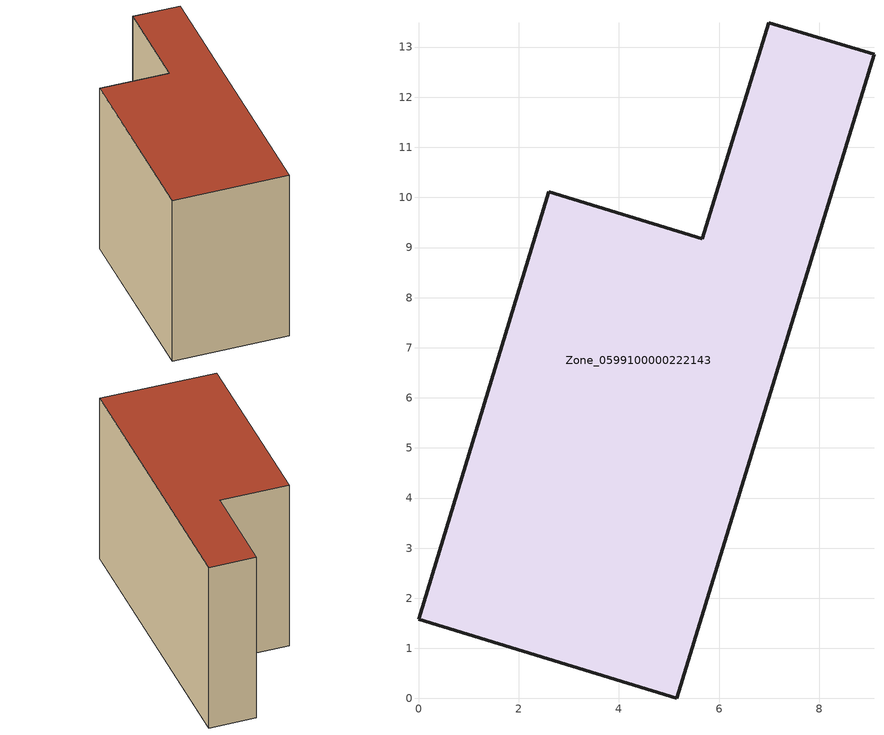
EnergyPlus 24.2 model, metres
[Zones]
Zone_0599100000222143
 floor ground (C_G): 0,1.58 2.6,10.11 5.66,9.17 6.99,13.49 9.09,12.86 5.15,0 z0
 wall outside (C_F): 2.6,10.11 0,1.58 5.15,0 9.09,12.86 6.99,13.49 5.66,9.17 2.6,10.11 z0:8.46
 roof outside (C_R): 9.09,12.86 6.99,13.49 5.66,9.17 2.6,10.11 0,1.58 5.15,0 z8.46
[BUILDING]
Pand.0599100000222143: North Axis=0; Terrain=City; Loads Convergence Tolerance Value=0.04; Temperature Convergence Tolerance Value=0.4; Solar Distribution=FullExterior; Maximum Number of Warmup Days=25; Minimum Number of Warmup Days=1
[Site:Location]
Rotterdam.The.Hague.AP_ZH_NLD Design_Conditions: Latitude=51.96; Longitude=4.45; Time Zone=1; Elevation=-4.5
[SITE:GROUNDTEMPERATURE:BUILDINGSURFACE]
18, 18, 18, 18, 18, 18, 18, 18, 18, 18, 18, 18
[MATERIAL] Thermal Absorptance=0.9; Solar Absorptance=0.7; Visible Absorptance=0.7
Name | Roughness | Thickness | Conductivity | Density | Specific Heat
G.TI.1975-1991 | MediumSmooth | 0.15 | 0.288461 | 540 | 1210
F.TI.1975-1991 | Rough | 0.3 | 0.230769 | 1920 | 840
R.TI.1975-1991 | MediumRough | 0.2 | 0.153846 | 1500 | 1000
[CONSTRUCTION]
C_G: G.TI.1975-1991
C_F: F.TI.1975-1991
C_R: R.TI.1975-1991
[ZONE]
Zone_0599100000222143: Type=1; Multiplier=1; Ceiling Height=Autocalculate; Volume=Autocalculate; Floor Area=autocalculate; Part of Total Floor Area=Yes
[ZONEINFILTRATION:DESIGNFLOWRATE]
Infil_Zone_0599100000222143: Zone or ZoneList or Space or SpaceList=Zone_0599100000222143; Schedule=AlwaysOn; Design Flow Rate Calculation Method=Flow/Area; Flow Rate per Floor Area=0.003; Constant Term Coefficient=1; Temperature Term Coefficient=0; Velocity Term Coefficient=0; Velocity Squared Term Coefficient=0
[HVACTEMPLATE:ZONE:IDEALLOADSAIRSYSTEM]
Zone_0599100000222143: Maximum Heating Supply Air Temperature=50; Minimum Cooling Supply Air Temperature=13; Maximum Heating Supply Air Humidity Ratio=0.0156; Minimum Cooling Supply Air Humidity Ratio=0.0077; Heating Limit=NoLimit; Cooling Limit=NoLimit; Dehumidification Control Type=ConstantSensibleHeatRatio; Cooling Sensible Heat Ratio=0.7; Dehumidification Setpoint=60; Humidification Control Type=None; Humidification Setpoint=30; Outdoor Air Method=None; Outdoor Air Flow Rate per Person=0.00944; Outdoor Air Flow Rate per Zone Floor Area=0; Outdoor Air Flow Rate per Zone=0; Demand Controlled Ventilation Type=None; Outdoor Air Economizer Type=NoEconomizer; Heat Recovery Type=None; Sensible Heat Recovery Effectiveness=0.7; Latent Heat Recovery Effectiveness=0.65
[ZONECONTROL:THERMOSTAT]
ThermostatControl_Zone_0599100000222143: Zone or ZoneList=Zone_0599100000222143; Control Type Schedule=DualSetpointControlType; Control 1=Thermostat_Zone_0599100000222143; Temperature Difference Between Cutout And Setpoint=0
[THERMOSTATSETPOINT:DUALSETPOINT]
Thermostat_Zone_0599100000222143: Heating Setpoint Temperature Schedule=HeatingSetpoint_Zone_0599100000222143; Cooling Setpoint Temperature Schedule=CoolingSetpoint_Zone_0599100000222143
[SCHEDULE:COMPACT]
HeatingSetpoint_Zone_0599100000222143: Through: 12/31, For: AllDays, Until: 24:00, 21
CoolingSetpoint_Zone_0599100000222143: Through: 12/31, For: AllDays, Until: 24:00, 24
DualSetpointControlType: Through: 12/31, For: AllDays, Until: 24:00, 4
AlwaysOn: Through: 12/31, For: AllDays, Until: 24:00, 1
